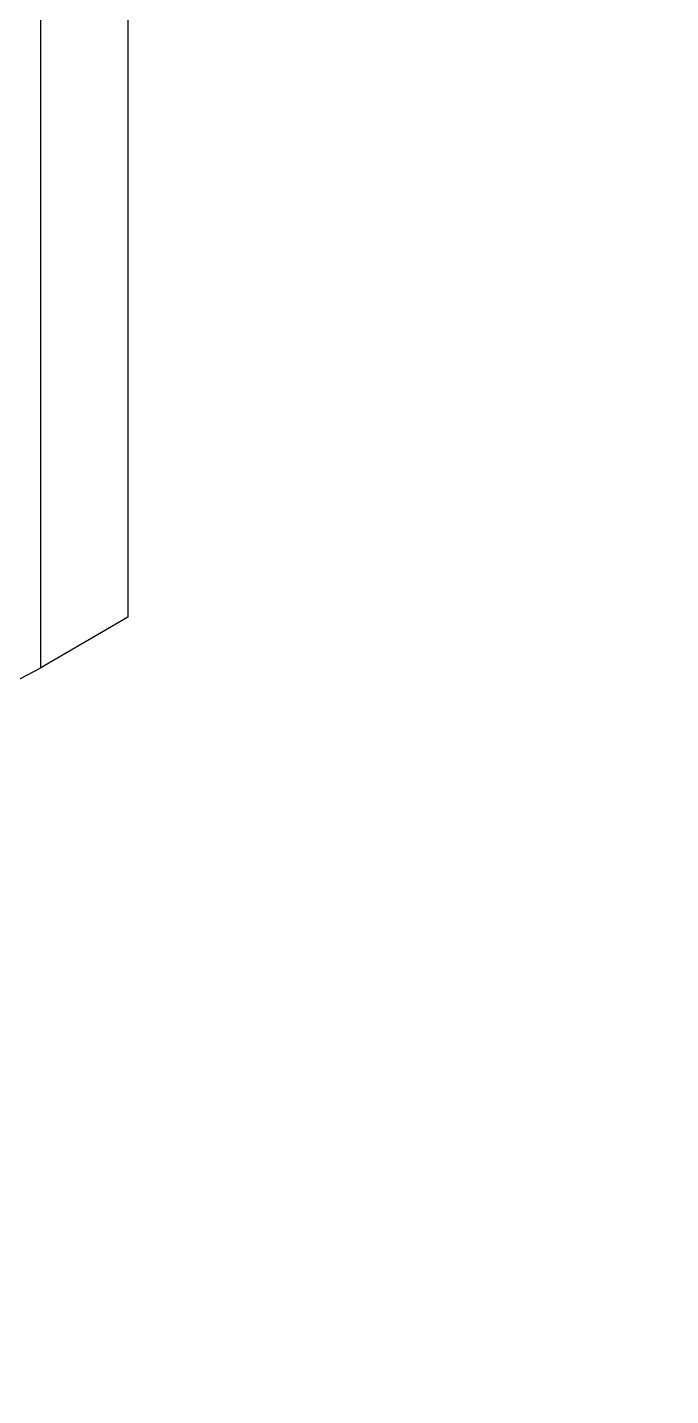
# Model space of a CAD drawing. Header units: inches. Extents: x -26 to 76, y -15 to 22.
# Drawn here: x 66.002 to 67.722, y 1.996 to 5.653 of the extents above; entities that cross this region are included whole.
import ezdxf

# ---------------------------------------------------------------- set-up
doc = ezdxf.new("R2010")
doc.units = ezdxf.units.IN
doc.header["$MEASUREMENT"] = 0
doc.layers.add('G-ANNO-TTLB', color=7, linetype='Continuous', lineweight=0)
doc.layers.add('TYVEK', color=7, linetype='Continuous', lineweight=0)

msp = doc.modelspace()

# ---------------------------------------------------------------- hatches: boundary and pattern name
at = {"layer": 'G-ANNO-TTLB', "true_color": 0xb9529f, "transparency": 33554687}
h = msp.add_hatch(color=233, dxfattribs=at)
edge = h.paths.add_edge_path()
edge.add_spline(control_points=[(71.2273, -15.1345), (71.2273, -15.1345), (30.5273, -15.1345), (30.5273, -15.1345), (30.5273, -15.1345), (30.5273, 19.0008), (30.5273, 19.0008), (30.5273, 19.0008), (71.2273, 19.0008), (71.2273, 19.0008), (71.2273, 19.0008), (71.2273, -15.1345), (71.2273, -15.1345)], knot_values=[0, 0, 0, 0, 1, 1, 1, 2, 2, 2, 3, 3, 3, 4, 4, 4, 4], degree=3, periodic=0)
edge = h.paths.add_edge_path()
edge.add_spline(control_points=[(30.6523, 18.8757), (30.6523, 18.8757), (30.6523, -15.0095), (30.6523, -15.0095), (30.6523, -15.0095), (71.1023, -15.0095), (71.1023, -15.0095), (71.1023, -15.0095), (71.1023, 18.8757), (71.1023, 18.8757), (71.1023, 18.8757), (30.6523, 18.8757), (30.6523, 18.8757)], knot_values=[0, 0, 0, 0, 1, 1, 1, 2, 2, 2, 3, 3, 3, 4, 4, 4, 4], degree=3, periodic=0)
edge.add_line((30.6523, 18.8757), (30.6523, 18.8757))

# ---------------------------------------------------------------- linework, layer by layer
at = {"layer": 'G-ANNO-TTLB'}
for points in [[(71.2273, -15.1345), (71.2273, -15.1345), (30.5273, -15.1345), (30.5273, -15.1345), (30.5273, -15.1345), (30.5273, 19.0008), (30.5273, 19.0008), (30.5273, 19.0008), (71.2273, 19.0008), (71.2273, 19.0008), (71.2273, 19.0008), (71.2273, -15.1345), (71.2273, -15.1345)], [(30.6523, 18.8757), (30.6523, 18.8757), (30.6523, -15.0095), (30.6523, -15.0095), (30.6523, -15.0095), (71.1023, -15.0095), (71.1023, -15.0095), (71.1023, -15.0095), (71.1023, 18.8757), (71.1023, 18.8757), (71.1023, 18.8757), (30.6523, 18.8757), (30.6523, 18.8757)]]:
    msp.add_open_spline(points, degree=3, knots=[0, 0, 0, 0, 1, 1, 1, 2, 2, 2, 3, 3, 3, 4, 4, 4, 4], dxfattribs=at)
at = {"layer": 'TYVEK', "color": 33, "lineweight": 25, "true_color": 0xcb9865}
for p, q in [((66.2715, 4.0765), (66.2715, 10.6525)), ((66.2714, 4.0765), (66.0381, 3.9415))]:
    msp.add_line(p, q, dxfattribs=at)
at = {"layer": 'TYVEK', "color": 2, "lineweight": 25, "true_color": 0xf5eb12}
for p, q in [((66.0381, 3.9415), (66.0381, 10.5175)), ((65.9651, 3.9029), (66.0381, 3.9415))]:
    msp.add_line(p, q, dxfattribs=at)

doc.saveas('drawing.dxf')
